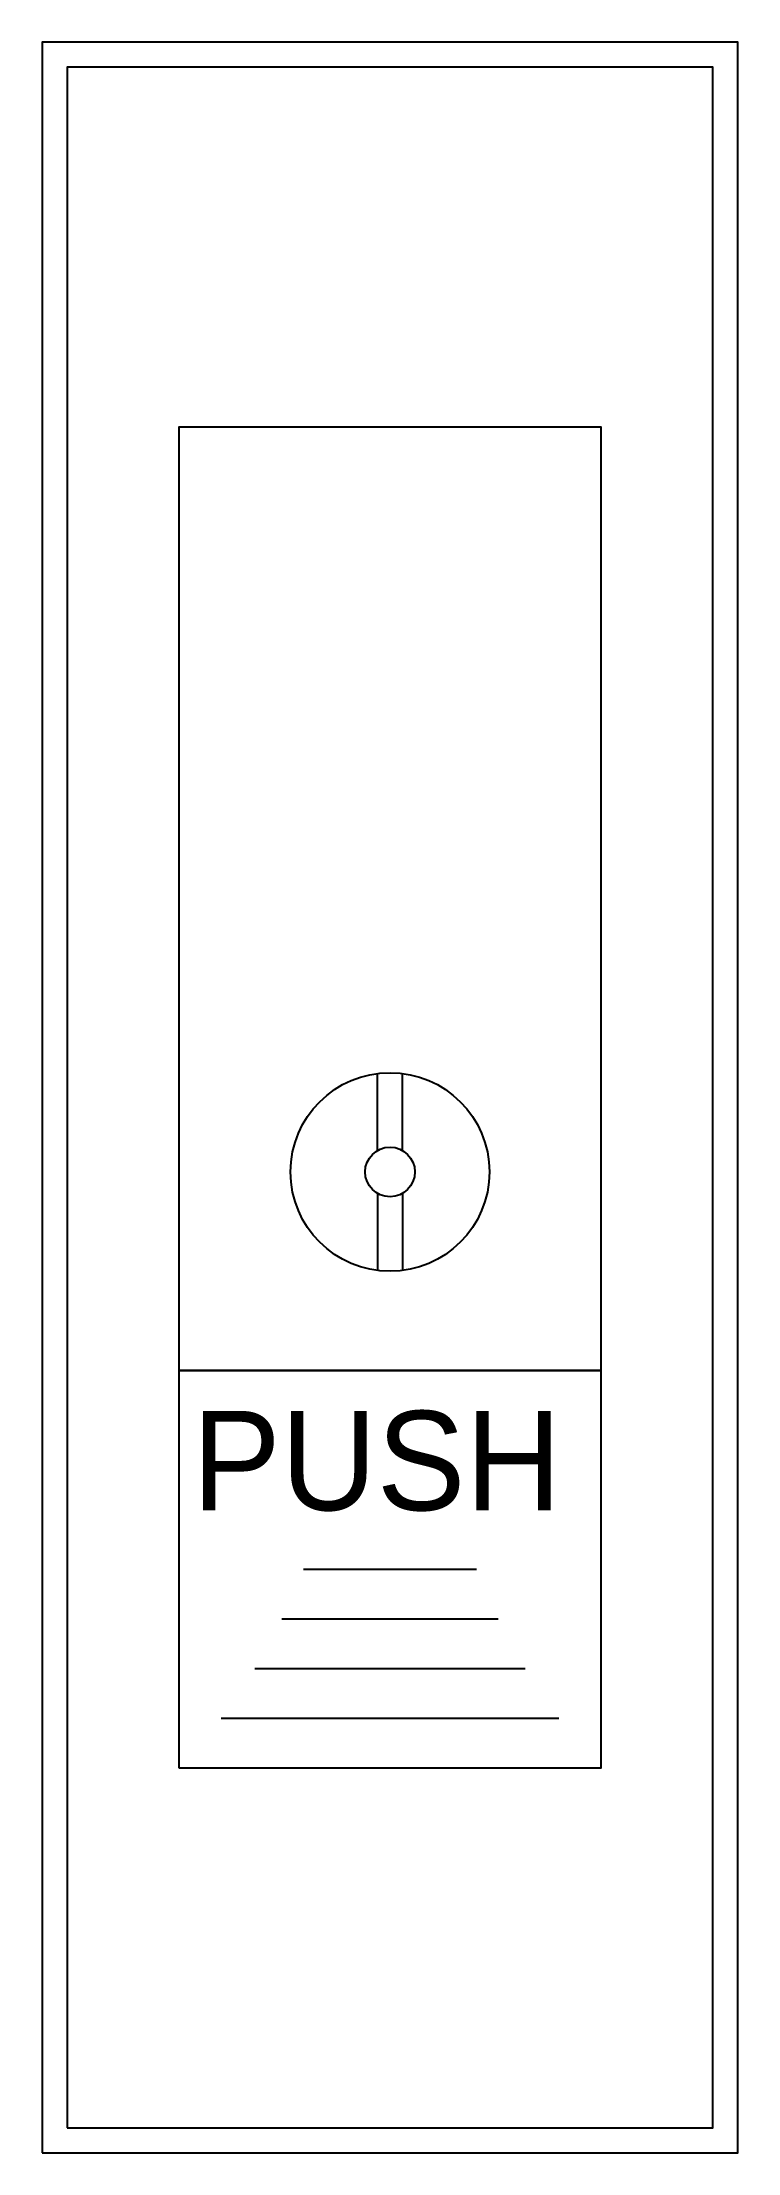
# Model space of a CAD drawing. Header units: millimetres. Extents: x 0 to 28, y 0 to 85.
import ezdxf

# ---------------------------------------------------------------- set-up
doc = ezdxf.new("R2010")
doc.units = ezdxf.units.MM
for name, color, linetype in [('CONDUCTOR', 7, 'Continuous'), ('Khoa', 7, 'Continuous'), ('THIET BI DIEN', 5, 'Continuous')]:
    doc.layers.add(name, color=color, linetype=linetype)
doc.styles.add('T', font='txt')

# ---------------------------------------------------------------- blocks, each defined once
blk = doc.blocks.new('TV-KB1')
at = {"layer": 'CONDUCTOR', "color": 8, "ltscale": 100}
for p, q in [((10.518, -19), (17.482, -19)), ((9.648, -21), (18.352, -21)), ((8.56, -23), (19.44, -23)), ((7.2, -25), (20.8, -25))]:
    blk.add_line(p, q, dxfattribs=at)
at = {"layer": 'Khoa', "color": 7}
for points in [[(0, -42.5), (28, -42.5), (28, 42.5), (0, 42.5)], [(5.5, -11), (22.5, -11), (22.5, 27), (5.5, 27)], [(5.5, -27), (22.5, -27), (22.5, -11), (5.5, -11)]]:
    blk.add_lwpolyline(points, close=True, dxfattribs=at)
at = {"layer": 'THIET BI DIEN', "color": 8}
for p, q in [((13.5, -2.134), (13.5, 0.969)), ((14.5, -2.134), (14.5, 0.969)), ((13.5, -3.866), (13.5, -6.969)), ((14.5, -3.866), (14.5, -6.969))]:
    blk.add_line(p, q, dxfattribs=at)
blk.add_lwpolyline([(1, -41.5), (27, -41.5), (27, 41.5), (1, 41.5)], close=True, dxfattribs=at)
for radius in [4, 1]:
    blk.add_circle((14, -3), radius, dxfattribs=at)
at = {"color": 3, "style": 'T'}
blk.add_text('PUSH', height=4, dxfattribs=at).set_placement((6.037, -16.623))

msp = doc.modelspace()

# ---------------------------------------------------------------- block references
msp.add_blockref('TV-KB1', (0, 42.5))

doc.saveas('drawing.dxf')
